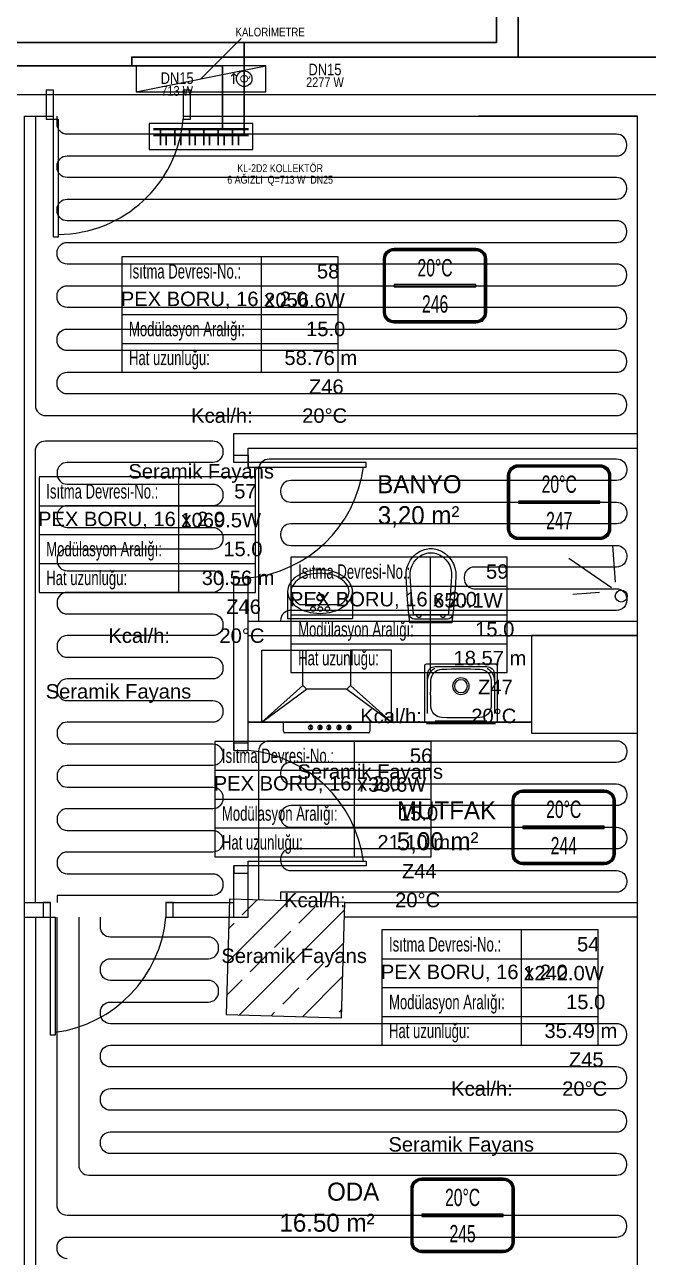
# Model space of a CAD drawing. Header units: centimetres. Extents: x 247996 to 315152, y -468471 to -440326.
# Drawn here: x 287902 to 288334, y -445037 to -444183 of the extents above; entities that cross this region are included whole.
import ezdxf
from ezdxf.enums import TextEntityAlignment as Align

# ---------------------------------------------------------------- set-up
doc = ezdxf.new("R2010")
doc.units = ezdxf.units.CM
doc.linetypes.add('ISITMA DONUS HATTI', pattern=[1.66, 1.57, -0.02, -0.07])
for name, color, linetype in [('SCOTT-MKDU0', 50, 'CONTINUOUS'), ('SCOTT-MTY-ISIKAYBIMAHAL', 2, 'CONTINUOUS'), ('SCOTT-MTY-KALORIMETRE', 6, 'Continuous'), ('SCOTT-MTY-KOLLETÖR', 7, 'CONTINUOUS'), ('SCOTT-MTY-PEX-BORU', 1, 'CONTINUOUS'), ('SCOTT-MTY-RADYATÖR', 2, 'CONTINUOUS'), ('SCOTT-MTY-SAYAC', 3, 'Continuous'), ('SCOTT-MTY-VANA', 1, 'Continuous')]:
    doc.layers.add(name, color=color, linetype=linetype)
for name, color, linetype, lineweight in [('SCOTT-MTY-ISITMA-CAP', 41, 'CONTINUOUS', 30), ('SCOTT-MTY-ISITMA-DONUS-BORU', 30, 'ISITMA DONUS HATTI', 30), ('SCOTT-MTY-ISITMA-GIDIS-BORU', 10, 'CONTINUOUS', 30)]:
    doc.layers.add(name, color=color, linetype=linetype, lineweight=lineweight)
doc.styles.add('MtXpl_Comic_Sans_MS', font='comic.ttf')
doc.styles.add('MTYCAPLT', font='arial.ttf')
doc.styles.add('ROTAS', font='arial.ttf')

# ---------------------------------------------------------------- blocks, each defined once
blk = doc.blocks.new('T-DOLAP')
blk.add_line((-45, -9), (45, 9))
blk.add_lwpolyline([(-45, -9), (45, -9), (45, 9), (-45, 9)], close=True)
blk = doc.blocks.new('T-KALORIMETRE')
for p, q in [((-10, 0), (-6, 0)), ((6, 0), (10, 0))]:
    blk.add_line(p, q)
blk.add_lwpolyline([(-4, 8), (4, 8), (2, 10), (4, 8), (2, 6)])
blk.add_circle((0, 0), 6)
at = {"style": 'ROTAS'}
blk.add_text('Q', height=6, dxfattribs=at).set_placement((0, 0), align=Align.MIDDLE_CENTER)
blk = doc.blocks.new('MTY-RADYATOR MAHAL0')
at = {"layer": 'SCOTT-MTY-ISIKAYBIMAHAL', "color": 2}
for points in [[(-35.71, 18.44), (-35.71, -18.44, 0.414214), (-28.21, -25.94), (28.21, -25.94, 0.414214), (35.71, -18.44), (35.71, 18.44, 0.414214), (28.21, 25.94), (-28.21, 25.94, 0.414214)], [(-34.21, 18.44), (-34.21, -18.44, 0.414214), (-28.21, -24.44), (28.21, -24.44, 0.414214), (34.21, -18.44), (34.21, 18.44, 0.414214), (28.21, 24.44), (-28.21, 24.44, 0.414214)]]:
    blk.add_lwpolyline(points, format="xyb", close=True, dxfattribs=at)
at = {"layer": 'SCOTT-MTY-ISIKAYBIMAHAL', "color": 4}
for points in [[(-35.21, 18.44), (-35.21, -18.44, 0.414214), (-28.21, -25.44), (28.21, -25.44, 0.414214), (35.21, -18.44), (35.21, 18.44, 0.414214), (28.21, 25.44), (-28.21, 25.44, 0.414214)], [(-34.71, 18.44), (-34.71, -18.44, 0.414214), (-28.21, -24.94), (28.21, -24.94, 0.414214), (34.71, -18.44), (34.71, 18.44, 0.414214), (28.21, 24.94), (-28.21, 24.94, 0.414214)]]:
    blk.add_lwpolyline(points, format="xyb", close=True, dxfattribs=at)
at = {"layer": 'SCOTT-MTY-ISIKAYBIMAHAL', "color": 2}
blk.add_lwpolyline([(-28.21, 0.75), (28.21, 0.75), (28.21, -0.75), (-28.21, -0.75)], close=True, dxfattribs=at)
at = {"layer": 'SCOTT-MTY-ISIKAYBIMAHAL', "color": 1, "style": 'MTYCAPLT', "width": 0.65}
for tag, p in [('MAHAL_001', (-14.86, 29.85)), ('NO_001', (-8.34, 6.72))]:
    blk.add_attdef(tag, p, '', height=12, rotation=359.99998, dxfattribs=at)
at = {"layer": 'SCOTT-MTY-ISIKAYBIMAHAL', "color": 4, "style": 'MTYCAPLT', "width": 0.65}
for tag, p in [('DERECE_001', (-22.83, -18.47)), ('ISIKAYBI_001', (-22.73, -41.1))]:
    blk.add_attdef(tag, p, '', height=12, rotation=359.99998, dxfattribs=at)
blk.add_attdef('ALAN', text='', height=12, rotation=359.99998, dxfattribs=at).set_placement((0, -50), align=Align.MIDDLE_CENTER)
blk = doc.blocks.new('MTY-ETIKET')
at = {"layer": 'SCOTT-MTY-RADYATÖR'}
for p, q in [((2.687, 0), (2.687, 8)), ((-7, 6), (8, 6)), ((-7, 4), (8, 4)), ((-7, 2), (8, 2))]:
    blk.add_line(p, q, dxfattribs=at)
blk.add_lwpolyline([(8, 0), (8, 8), (-7, 8), (-7, 0)], close=True, dxfattribs=at)
at = {"layer": 'SCOTT-MTY-RADYATÖR', "style": 'MTYCAPLT', "width": 0.65}
for s, p in [('Isıtma Devresi-No.:', (-6.5, 7)), ('Modülasyon Aralığı:', (-6.5, 3)), ('Hat uzunluğu:', (-6.5, 1))]:
    blk.add_text(s, height=1, rotation=359.99998, dxfattribs=at).set_placement(p, align=Align.MIDDLE_LEFT)
for tag, p in [('NO1_001', (5.8, 6.5)), ('AR_001', (6.25, 2.5)), ('UZ_001', (6.312, 0.509))]:
    blk.add_attdef(tag, p, '', height=1, rotation=359.99998, dxfattribs=at)
at = {"layer": 'SCOTT-MTY-RADYATÖR', "color": 2, "style": 'MTYCAPLT', "width": 0.65}
for tag, p in [('BORU_001', (-7.069, 4.59)), ('YER_001', (2.898, 4.5))]:
    blk.add_attdef(tag, p, '', height=1, dxfattribs=at)

msp = doc.modelspace()

# ---------------------------------------------------------------- linework, layer by layer
at = {"layer": 'SCOTT-MKDU0', "color": 8, "ltscale": 0.03}
for p, q in [((287477.68, -444230.95), (288601.75, -444230.95)), ((287596.06, -444230.95), (287921.75, -444230.95)), ((288011.75, -444230.95), (288601.75, -444230.95)), ((287901.75, -445226.15), (287901.75, -444245.95)), ((287901.75, -444245.95), (287921.75, -444245.95)), ((287901.75, -445226.15), (287901.75, -444245.95)), ((287901.75, -445226.15), (287901.75, -444245.95)), ((288011.75, -444245.95), (288326.75, -444245.95)), ((288326.75, -444245.95), (288216.75, -444245.95)), ((288326.75, -445186.67), (288326.75, -444245.95)), ((288326.75, -444465.95), (288326.75, -444245.95)), ((288326.75, -444355.95), (288326.75, -444245.95)), ((288326.75, -445186.67), (288326.75, -444245.95)), ((288046.75, -444465.95), (288326.75, -444465.95)), ((288046.75, -444485.95), (288046.75, -444465.95)), ((288056.75, -444489.26), (288056.75, -444475.95)), ((288056.75, -444489.26), (288056.75, -444475.95)), ((288056.75, -444475.95), (288326.75, -444475.95)), ((288311.57, -444568.87), (288309.62, -444543.5)), ((288308.79, -444572.76), (288279.21, -444552.56)), ((288046.75, -444685.49), (288046.75, -444565.95)), ((288056.75, -444685.49), (288056.75, -444565.95)), ((288056.75, -444585.95), (288056.75, -444565.95)), ((288084.07, -444575.41), (288084.07, -444594.06)), ((288129.1, -444575.41), (288129.1, -444594.06)), ((288300.37, -444576.01), (288281.99, -444577.43)), ((288092.54, -444584.43), (288120.64, -444584.43)), ((288056.75, -444595.95), (288326.75, -444595.95)), ((288084.07, -444594.06), (288129.1, -444594.06)), ((288056.75, -444605.95), (288326.75, -444605.95)), ((288326.75, -444605.95), (288253.13, -444605.95)), ((288253.13, -444605.95), (288253.13, -444673.64)), ((288326.75, -444673.64), (288326.75, -444605.95)), ((288066.25, -444615.96), (288094.75, -444615.96)), ((288066.25, -444665.96), (288066.25, -444615.96)), ((288156.25, -444615.96), (288127.75, -444615.96)), ((288156.25, -444665.96), (288156.25, -444615.96)), ((288179.3, -444665.97), (288179.3, -444626.55)), ((288180.3, -444625.55), (288228.3, -444625.55)), ((288186.45, -444627.4), (288222.15, -444627.4)), ((288229.3, -444626.55), (288229.3, -444665.97)), ((288181.15, -444659.82), (288181.15, -444632.7)), ((288227.45, -444632.7), (288227.45, -444659.82)), ((288094.75, -444640.46), (288066.25, -444665.96)), ((288066.25, -444665.96), (288097.25, -444642.96)), ((288125.25, -444642.96), (288156.25, -444665.96)), ((288156.25, -444665.96), (288127.75, -444640.46)), ((288056.75, -444665.95), (288253.13, -444665.95)), ((288253.13, -444665.95), (288056.75, -444665.95)), ((288253.13, -444665.95), (288056.75, -444665.95)), ((288156.25, -444665.96), (288066.25, -444665.96)), ((288081.23, -444672.26), (288081.23, -444665.96)), ((288099.69, -444668.01), (288099.69, -444670.59)), ((288099.69, -444668.01), (288100.31, -444668.01)), ((288099.69, -444670.59), (288099.69, -444671.1)), ((288100.31, -444671.1), (288099.69, -444671.1)), ((288100.31, -444668.01), (288100.31, -444670.59)), ((288100.31, -444670.59), (288100.31, -444671.1)), ((288106.27, -444668.01), (288106.27, -444670.59)), ((288106.27, -444668.01), (288106.89, -444668.01)), ((288106.27, -444670.59), (288106.27, -444671.1)), ((288106.89, -444671.1), (288106.27, -444671.1)), ((288106.89, -444668.01), (288106.89, -444670.59)), ((288106.89, -444670.59), (288106.89, -444671.1)), ((288112.43, -444668.01), (288112.43, -444670.59)), ((288112.43, -444668.01), (288113.04, -444668.01)), ((288112.43, -444670.59), (288112.43, -444671.1)), ((288112.43, -444671.1), (288113.04, -444671.1)), ((288113.04, -444668.01), (288113.04, -444670.59)), ((288113.04, -444670.59), (288113.04, -444671.1)), ((288119.42, -444668.01), (288119.42, -444670.59)), ((288119.42, -444668.01), (288120.04, -444668.01)), ((288119.42, -444670.59), (288119.42, -444671.09)), ((288119.42, -444671.1), (288120.04, -444671.1)), ((288120.04, -444668.01), (288120.04, -444670.59)), ((288120.04, -444670.59), (288120.04, -444671.1)), ((288126.41, -444668.01), (288126.41, -444670.59)), ((288126.41, -444668.01), (288127.03, -444668.01)), ((288126.41, -444670.59), (288126.41, -444671.09)), ((288126.41, -444671.1), (288127.03, -444671.1)), ((288127.03, -444668.01), (288127.03, -444670.59)), ((288127.03, -444670.59), (288127.03, -444671.1)), ((288141.23, -444665.96), (288141.23, -444672.26)), ((288228.3, -444666.97), (288180.3, -444666.97)), ((288222.15, -444665.12), (288186.45, -444665.12)), ((288140.23, -444673.26), (288082.23, -444673.26)), ((288253.13, -444673.64), (288326.75, -444673.64)), ((288046.75, -444800.95), (288046.75, -444765.49)), ((288056.75, -444800.95), (288056.75, -444762.17)), ((287901.75, -444790.95), (287919.71, -444790.95)), ((287999.71, -444790.95), (288046.75, -444790.95)), ((288043.73, -444788.53), (288041.44, -444868.5)), ((288042.48, -444832.16), (288084.92, -444789.71)), ((288123.69, -444790.83), (288043.73, -444788.53)), ((288052.63, -444799.56), (288063.1, -444789.09)), ((288121.4, -444870.79), (288123.69, -444790.83)), ((288123.69, -444790.83), (288326.75, -444790.83)), ((287901.75, -444800.95), (287923.03, -444800.95)), ((287999.71, -444800.95), (288056.75, -444800.95)), ((288050.77, -444868.77), (288123.55, -444795.99)), ((288091.91, -444805.17), (288103.14, -444793.95)), ((288123.69, -444800.83), (288326.75, -444800.83)), ((288043.14, -444809.05), (288047.01, -444805.17)), ((288075.08, -444822.01), (288086.3, -444810.79)), ((288114.36, -444827.62), (288122.88, -444819.11)), ((288058.24, -444838.85), (288069.46, -444827.62)), ((288097.53, -444844.46), (288108.75, -444833.24)), ((288094.42, -444870.02), (288122.22, -444842.22)), ((288041.81, -444855.27), (288052.63, -444844.46)), ((288080.69, -444861.3), (288091.91, -444850.08)), ((288041.44, -444868.5), (288121.4, -444870.79)), ((288072.6, -444869.39), (288075.08, -444866.91)), ((288119.98, -444866.91), (288121.56, -444865.33))]:
    msp.add_line(p, q, dxfattribs=at)
for points in [[(287921.75, -444227.95), (287916.75, -444227.95), (287916.75, -444247.95), (287921.75, -444247.95), (287921.75, -444227.95)], [(287921.75, -444227.95), (287916.75, -444227.95), (287916.75, -444247.95), (287921.75, -444247.95), (287921.75, -444227.95)], [(287921.75, -444227.95), (287916.75, -444227.95), (287916.75, -444247.95), (287921.75, -444247.95), (287921.75, -444227.95)], [(288016.75, -444227.95), (288011.75, -444227.95), (288011.75, -444247.95), (288016.75, -444247.95), (288016.75, -444227.95)], [(288016.75, -444227.95), (288011.75, -444227.95), (288011.75, -444247.95), (288016.75, -444247.95), (288016.75, -444227.95)], [(288016.75, -444227.95), (288011.75, -444227.95), (288011.75, -444247.95), (288016.75, -444247.95), (288016.75, -444227.95)], [(288046.75, -444485.95), (288046.75, -444480.95), (288056.75, -444480.95), (288056.75, -444485.95), (288046.75, -444485.95)], [(288046.75, -444570.95), (288046.75, -444565.95), (288056.75, -444565.95), (288056.75, -444570.95), (288046.75, -444570.95)], [(288046.75, -444680.49), (288046.75, -444685.49), (288056.75, -444685.49), (288056.75, -444680.49), (288046.75, -444680.49)], [(288046.75, -444765.49), (288046.75, -444770.49), (288056.75, -444770.49), (288056.75, -444765.49), (288046.75, -444765.49)], [(287919.71, -444790.95), (287914.71, -444790.95), (287914.71, -444800.95), (287919.71, -444800.95), (287919.71, -444790.95)], [(288004.71, -444790.95), (287999.71, -444790.95), (287999.71, -444800.95), (288004.71, -444800.95), (288004.71, -444790.95)]]:
    msp.add_lwpolyline(points, dxfattribs=at)
for points in [[(287921.75, -444247.95), (287925.07, -444247.95), (287925.07, -444329.82), (287921.75, -444329.82)], [(287921.75, -444247.95), (287925.07, -444247.95), (287925.07, -444329.82), (287921.75, -444329.82)], [(287921.75, -444247.95), (287925.07, -444247.95), (287925.07, -444329.82), (287921.75, -444329.82)], [(288056.75, -444485.95), (288056.75, -444489.26), (288138.62, -444489.26), (288138.62, -444485.95)], [(288056.75, -444765.49), (288056.75, -444762.17), (288138.62, -444762.17), (288138.62, -444765.49)], [(287919.71, -444800.95), (287923.03, -444800.95), (287923.03, -444882.82), (287919.71, -444882.82)]]:
    msp.add_lwpolyline(points, close=True, dxfattribs=at)
for points in [[(288168.87, -444596.99, -0.01664), (288166.26, -444565.15, -0.351622), (288179.04, -444546.24, -0.068714), (288183.46, -444545.63, -0.068714), (288187.88, -444546.24, -0.351622), (288200.67, -444565.15, -0.01664), (288198.05, -444596.99)], [(288171.44, -444591.42, -0.016866), (288169.13, -444564.96, -0.351778), (288179.86, -444549, -0.068022), (288183.46, -444548.51, -0.068022), (288187.07, -444549, -0.351778), (288197.79, -444564.96, -0.016866), (288195.48, -444591.42)]]:
    msp.add_lwpolyline(points, format="xyb", close=True, dxfattribs=at)
msp.add_lwpolyline([(288198.33, -444591.54, -0.389191), (288194.99, -444594.61), (288183.46, -444594.61), (288171.94, -444594.61, -0.389191), (288168.59, -444591.54, -0.389191)], format="xyb", dxfattribs=at)
for centre, radius in [((288106.83, -444579.52), 2.52), ((288106.83, -444579.52), 2.12), ((288315.48, -444578.52, 51), 4.14), ((288101.74, -444587.46), 1.56), ((288106.78, -444587.46), 1.56), ((288111.7, -444587.46), 1.56)]:
    msp.add_circle(centre, radius, dxfattribs=at)
for centre, radius, start, end in [((287924.5, -444240.29), 87.59, 270.36866, 354.98091), ((287924.5, -444240.29), 87.59, 270.36866, 354.98091), ((287924.5, -444240.29), 87.59, 270.36866, 354.98091), ((288048.52, -444477.38), 88.95, 275.30809, 352.32526), ((288104.07, -444584.74), 24.08, 105.51757, 123.83466), ((288106.59, -444593.79), 33.47, 90, 105.51757), ((288106.59, -444593.79), 33.47, 74.48243, 90), ((288109.1, -444584.74), 24.08, 56.16534, 74.48243), ((288094.4, -444575.41), 10.33, 148.28659, 180), ((288100.24, -444579.02), 17.19, 123.83466, 148.28659), ((288100.24, -444579.02), 14.8, 123.83466, 148.28659), ((288104.07, -444584.74), 21.68, 105.51757, 123.83466), ((288106.59, -444593.79), 31.07, 90, 105.51757), ((288106.59, -444593.79), 31.07, 74.48243, 90), ((288109.1, -444584.74), 21.68, 56.16534, 74.48243), ((288112.93, -444579.02), 14.8, 31.71341, 56.16534), ((288112.93, -444579.02), 17.19, 31.71341, 56.16534), ((288118.77, -444575.41), 10.33, 0, 31.71341), ((288094.4, -444575.41), 10.33, 180, 211.71341), ((288094.4, -444575.41), 7.93, 148.28659, 180), ((288094.4, -444575.41), 7.93, 180, 211.71341), ((288118.77, -444575.41), 7.93, 0, 31.71341), ((288118.77, -444575.41), 7.93, 328.28659, 0), ((288118.77, -444575.41), 10.33, 328.28659, 0), ((288100.24, -444571.8), 17.19, 211.71341, 236.16534), ((288100.24, -444571.8), 14.8, 211.71341, 238.62326), ((288104.07, -444566.08), 24.08, 236.16534, 254.48243), ((288109.1, -444566.08), 24.08, 285.51757, 303.83466), ((288112.93, -444571.8), 14.8, 301.37674, 328.28659), ((288112.93, -444571.8), 17.19, 303.83466, 328.28659), ((288106.59, -444557.03), 33.47, 254.48243, 270), ((288106.59, -444557.03), 33.47, 270, 285.51757), ((288175.16, -444591.42), 1.78, 180, 0), ((288191.77, -444591.42), 1.78, 180, 0), ((288082.23, -444672.26), 1, 180, 270), ((288099.97, -444669.57), 1.54, 100.57538, 259.46205), ((288099.97, -444669.57), 1.54, 282.6235, 77.37669), ((288106.56, -444669.57), 1.54, 100.57538, 259.46205), ((288106.56, -444669.57), 1.54, 282.6235, 77.37669), ((288112.71, -444669.57), 1.54, 100.57538, 259.46205), ((288112.71, -444669.57), 1.54, 282.6235, 77.37669), ((288119.7, -444669.57), 1.54, 100.57538, 259.46205), ((288119.7, -444669.57), 1.54, 282.6235, 77.37669), ((288126.7, -444669.57), 1.54, 100.57538, 259.46205), ((288126.7, -444669.57), 1.54, 282.6235, 77.37669), ((288140.23, -444672.26), 1, 270, 0), ((288048.52, -444774.05), 88.95, 7.67474, 84.69191), ((287911.15, -444792.72), 88.95, 277.67474, 354.69191)]:
    msp.add_arc(centre, radius, start, end, dxfattribs=at)
at = {"layer": 'SCOTT-MKDU0', "color": 8, "ltscale": 0.03, "extrusion": (0, 0, -1)}
for centre, major_axis, start_param, end_param in [((288180.3, -444626.55), (0.707, 0.707), 3.926991, 5.497787), ((288186.45, -444632.7), (-3.75, 3.75), 5.497787, 7.068583), ((288191.3, -444637.22), (-7.14, 7.14), 5.524757, 6.541187), ((288191.42, -444637.23), (-5.66, 5.66), 5.524757, 7.028844), ((288204.3, -444961.22), (332.25, 0), 4.67265, 4.752129), ((288217.18, -444637.23), (-5.66, 5.66), 0.825137, 2.329224), ((288222.15, -444632.7), (3.75, 3.75), -0.785398, 0.785398), ((288217.31, -444637.22), (7.14, 7.14), -0.258001, 0.758428), ((288228.3, -444626.55), (0.707, 0.707), -0.785398, 0.785398), ((288515.55, -444645.97), (-234.94, 234.94), 5.470817, 5.524757), ((288204.3, -444640.97), (-4.07, 4.07), 3.926991, 10.210176), ((288204.3, -444640.97), (-3.18, 3.18), 3.926991, 10.210176), ((287893.05, -444645.97), (234.94, 234.94), 0.758428, 0.812368), ((288191.42, -444654.72), (5.66, 5.66), 2.395934, 3.900021), ((288217.18, -444654.72), (5.66, 5.66), 0.812368, 2.316455), ((288204.3, -444330.72), (332.25, 0), 1.531058, 1.610536)]:
    msp.add_ellipse(centre, major_axis=major_axis, ratio=1, start_param=start_param, end_param=end_param, dxfattribs=at)
at = {"layer": 'SCOTT-MKDU0', "color": 8, "ltscale": 0.03, "invisible_edges": 1}
for points in [[(288127.75, -444640.46), (288094.75, -444640.46), (288094.75, -444615.96), (288127.75, -444615.96)], [(288094.75, -444640.46), (288127.75, -444640.46), (288125.25, -444642.96), (288097.25, -444642.96)]]:
    msp.add_3dface(points, dxfattribs=at)
at = {"layer": 'SCOTT-MTY-ISITMA-DONUS-BORU'}
for points in [[(288054, -444195), (288229, -444195), (288229, -444105)], [(287636, -444195), (288054, -444195)], [(288054, -444195), (288054, -444211)], [(288054, -444211), (288054, -444229)], [(288054, -444229), (288054, -444259)], [(288000, -444266), (288000, -444259)], [(288010, -444266), (288010, -444259)], [(288020, -444266), (288020, -444259)], [(288030, -444266), (288030, -444259)], [(288040, -444266), (288040, -444259)], [(288050, -444266), (288050, -444259)]]:
    msp.add_lwpolyline(points, dxfattribs=at)
at = {"layer": 'SCOTT-MTY-ISITMA-DONUS-BORU', "const_width": 1.6}
msp.add_lwpolyline([(287991, -444259), (288057, -444259)], dxfattribs=at)
at = {"layer": 'SCOTT-MTY-ISITMA-GIDIS-BORU'}
for points in [[(288244, -444205), (288244, -444100)], [(287651, -444211), (287976, -444211)], [(287976, -444211), (287976, -444205), (288244, -444205)], [(287976, -444211), (288039, -444211)], [(288039, -444211), (288039, -444229)], [(288244, -444205), (288516, -444205)], [(288039, -444229), (288039, -444255)], [(287996, -444266), (287996, -444255)], [(288006, -444266), (288006, -444255)], [(288016, -444266), (288016, -444255)], [(288026, -444266), (288026, -444255)], [(288036, -444266), (288036, -444255)], [(288046, -444266), (288046, -444255)]]:
    msp.add_lwpolyline(points, dxfattribs=at)
at = {"layer": 'SCOTT-MTY-ISITMA-GIDIS-BORU', "const_width": 1.6}
msp.add_lwpolyline([(287991, -444255), (288057, -444255)], dxfattribs=at)
at = {"layer": 'SCOTT-MTY-KALORIMETRE'}
msp.add_line((288024, -444220), (288052, -444192), dxfattribs=at)
at = {"layer": 'SCOTT-MTY-KOLLETÖR'}
msp.add_lwpolyline([(287988, -444269), (288060, -444269), (288060, -444251), (287988, -444251)], close=True, dxfattribs=at)
at = {"layer": 'SCOTT-MTY-PEX-BORU'}
for points in [[(287909.25, -444245.95), (287909.25, -444446.45, 0.414214), (287916.25, -444453.45), (288312.25, -444453.45, 0.414214), (288319.25, -444446.45), (288319.25, -444445.45, 0.414214), (288312.25, -444438.45), (287931.25, -444438.45, -0.414214), (287924.25, -444431.45), (287924.25, -444430.45, -0.414214), (287931.25, -444423.45), (288312.25, -444423.45, 0.414214), (288319.25, -444416.45), (288319.25, -444415.45, 0.414214), (288312.25, -444408.45), (287931.25, -444408.45, -0.414214), (287924.25, -444401.45), (287924.25, -444400.45, -0.414214), (287931.25, -444393.45), (288312.25, -444393.45, 0.414214), (288319.25, -444386.45), (288319.25, -444385.45, 0.414214), (288312.25, -444378.45), (287931.25, -444378.45, -0.414214), (287924.25, -444371.45), (287924.25, -444370.45, -0.414214), (287931.25, -444363.45), (288312.25, -444363.45, 0.414214), (288319.25, -444356.45), (288319.25, -444355.45, 0.414214), (288312.25, -444348.45), (287931.25, -444348.45, -0.414214), (287924.25, -444341.45), (287924.25, -444340.45, -0.414214), (287931.25, -444333.45), (288312.25, -444333.45, 0.414214), (288319.25, -444326.45), (288319.25, -444325.45, 0.414214), (288312.25, -444318.45), (287931.25, -444318.45, -0.414214), (287924.25, -444311.45), (287924.25, -444310.45, -0.414214), (287931.25, -444303.45), (288312.25, -444303.45, 0.414214), (288319.25, -444296.45), (288319.25, -444295.45, 0.414214), (288312.25, -444288.45), (287931.25, -444288.45, -0.414214), (287924.25, -444281.45), (287924.25, -444280.45, -0.414214), (287931.25, -444273.45), (288312.25, -444273.45, 0.414214), (288319.25, -444266.45), (288319.25, -444265.45, 0.414214), (288312.25, -444258.45), (287931.25, -444258.45, -0.414214), (287924.25, -444251.45), (287924.25, -444245.95)], [(287909.25, -444790.95), (287909.25, -444477.95, -0.414214), (287916.25, -444470.95), (288032.25, -444470.95, -0.414214), (288039.25, -444477.95), (288039.25, -444478.95, -0.414214), (288032.25, -444485.95), (287931.25, -444485.95, 0.414214), (287924.25, -444492.95), (287924.25, -444493.95, 0.414214), (287931.25, -444500.95), (288032.25, -444500.95, -0.414214), (288039.25, -444507.95), (288039.25, -444508.95, -0.414214), (288032.25, -444515.95), (287931.25, -444515.95, 0.414214), (287924.25, -444522.95), (287924.25, -444523.95, 0.414214), (287931.25, -444530.95), (288032.25, -444530.95, -0.414214), (288039.25, -444537.95), (288039.25, -444538.95, -0.414214), (288032.25, -444545.95), (287931.25, -444545.95, 0.414214), (287924.25, -444552.95), (287924.25, -444553.95, 0.414214), (287931.25, -444560.95), (288032.25, -444560.95, -0.414214), (288039.25, -444567.95), (288039.25, -444568.95, -0.414214), (288032.25, -444575.95), (287931.25, -444575.95, 0.414214), (287924.25, -444582.95), (287924.25, -444583.95, 0.414214), (287931.25, -444590.95), (288032.25, -444590.95, -0.414214), (288039.25, -444597.95), (288039.25, -444598.95, -0.414214), (288032.25, -444605.95), (287931.25, -444605.95, 0.414214), (287924.25, -444612.95), (287924.25, -444613.95, 0.414214), (287931.25, -444620.95), (288032.25, -444620.95, -0.414214), (288039.25, -444627.95), (288039.25, -444628.95, -0.414214), (288032.25, -444635.95), (287931.25, -444635.95, 0.414214), (287924.25, -444642.95), (287924.25, -444643.95, 0.414214), (287931.25, -444650.95), (288032.25, -444650.95, -0.414214), (288039.25, -444657.95), (288039.25, -444658.95, -0.414214), (288032.25, -444665.95), (287931.25, -444665.95, 0.414214), (287924.25, -444672.95), (287924.25, -444673.95, 0.414214), (287931.25, -444680.95), (288032.25, -444680.95, -0.414214), (288039.25, -444687.95), (288039.25, -444688.95, -0.414214), (288032.25, -444695.95), (287931.25, -444695.95, 0.414214), (287924.25, -444702.95), (287924.25, -444703.95, 0.414214), (287931.25, -444710.95), (288032.25, -444710.95, -0.414214), (288039.25, -444717.95), (288039.25, -444718.95, -0.414214), (288032.25, -444725.95), (287931.25, -444725.95, 0.414214), (287924.25, -444732.95), (287924.25, -444733.95, 0.414214), (287931.25, -444740.95), (288032.25, -444740.95, -0.414214), (288039.25, -444747.95), (288039.25, -444748.95, -0.414214), (288032.25, -444755.95), (287931.25, -444755.95, 0.414214), (287924.25, -444762.95), (287924.25, -444763.95, 0.414214), (287931.25, -444770.95), (288032.25, -444770.95, -0.414214), (288039.25, -444777.95), (288039.25, -444778.95, -0.414214), (288032.25, -444785.95), (287924.25, -444785.95), (287924.25, -444790.95)], [(288064.25, -444595.95), (288064.25, -444490.45, -0.414214), (288071.25, -444483.45), (288312.25, -444483.45, -0.414214), (288319.25, -444490.45), (288319.25, -444491.45, -0.414214), (288312.25, -444498.45), (288086.25, -444498.45, 0.414214), (288079.25, -444505.45), (288079.25, -444506.45, 0.414214), (288086.25, -444513.45), (288312.25, -444513.45, -0.414214), (288319.25, -444520.45), (288319.25, -444521.45, -0.414214), (288312.25, -444528.45), (288086.25, -444528.45, 0.414214), (288079.25, -444535.45), (288079.25, -444536.45, 0.414214), (288086.25, -444543.45), (288312.25, -444543.45, -0.414214), (288319.25, -444550.45), (288319.25, -444551.45, -0.414214), (288312.25, -444558.45), (288213.55, -444558.45, 0.414214), (288206.55, -444565.45), (288206.55, -444566.45, 0.414214), (288213.55, -444573.45), (288312.25, -444573.45, -0.414214), (288319.25, -444580.45), (288319.25, -444581.45, -0.414214), (288312.25, -444588.45), (288086.25, -444588.45, 0.414214), (288079.25, -444595.45), (288079.25, -444595.95)], [(288064.25, -444788.91), (288064.25, -444685.77, -0.414214), (288071.25, -444678.77), (288312.25, -444678.77, -0.414214), (288319.25, -444685.77), (288319.25, -444686.77, -0.414214), (288312.25, -444693.77), (288086.25, -444693.77, 0.414214), (288079.25, -444700.77), (288079.25, -444701.77, 0.414214), (288086.25, -444708.77), (288312.25, -444708.77, -0.414214), (288319.25, -444715.77), (288319.25, -444716.77, -0.414214), (288312.25, -444723.77), (288086.25, -444723.77, 0.414214), (288079.25, -444730.77), (288079.25, -444731.77, 0.414214), (288086.25, -444738.77), (288312.25, -444738.77, -0.414214), (288319.25, -444745.77), (288319.25, -444746.77, -0.414214), (288312.25, -444753.77), (288086.25, -444753.77, 0.414214), (288079.25, -444760.77), (288079.25, -444761.77, 0.414214), (288086.25, -444768.77), (288312.25, -444768.77, -0.414214), (288319.25, -444775.77), (288319.25, -444776.77, -0.414214), (288312.25, -444783.77), (288079.25, -444783.77), (288079.25, -444788.91)], [(287909.25, -444800.95), (287909.25, -445165.74, 0.414214)], [(287931.25, -445037.74, -0.414214), (287924.25, -445030.74), (287924.25, -445029.74, -0.414214), (287931.25, -445022.74), (288312.25, -445022.74, 0.414214), (288319.25, -445015.74), (288319.25, -445014.74, 0.414214), (288312.25, -445007.74), (287931.25, -445007.74, -0.414214), (287924.25, -445000.74), (287924.25, -444800.95)], [(287939.25, -444800.95), (287939.25, -444972.88, 0.414214), (287946.25, -444979.88), (288312.25, -444979.88, 0.414214), (288319.25, -444972.88), (288319.25, -444971.88, 0.414214), (288312.25, -444964.88), (287961.25, -444964.88, -0.414214), (287954.25, -444957.88), (287954.25, -444956.88, -0.414214), (287961.25, -444949.88), (288312.25, -444949.88, 0.414214), (288319.25, -444942.88), (288319.25, -444941.88, 0.414214), (288312.25, -444934.88), (287961.25, -444934.88, -0.414214), (287954.25, -444927.88), (287954.25, -444926.88, -0.414214), (287961.25, -444919.88), (288312.25, -444919.88, 0.414214), (288319.25, -444912.88), (288319.25, -444911.88, 0.414214), (288312.25, -444904.88), (287961.25, -444904.88, -0.414214), (287954.25, -444897.88), (287954.25, -444896.88, -0.414214), (287961.25, -444889.88), (288312.25, -444889.88, 0.414214), (288319.25, -444882.88), (288319.25, -444881.88, 0.414214), (288312.25, -444874.88), (287961.25, -444874.88, -0.414214), (287954.25, -444867.88), (287954.25, -444866.88, -0.414214), (287961.25, -444859.88), (288029.22, -444859.88, 0.414214), (288036.22, -444852.88), (288036.22, -444851.88, 0.414214), (288029.22, -444844.88), (287961.25, -444844.88, -0.414214), (287954.25, -444837.88), (287954.25, -444836.88, -0.414214), (287961.25, -444829.88), (288029.22, -444829.88, 0.414214), (288036.22, -444822.88), (288036.22, -444821.88, 0.414214), (288029.22, -444814.88), (287961.25, -444814.88, -0.414214), (287954.25, -444807.88), (287954.25, -444800.95)]]:
    msp.add_lwpolyline(points, format="xyb", dxfattribs=at)

# ---------------------------------------------------------------- block references
at = {"layer": 'SCOTT-MTY-KALORIMETRE', "xscale": 0.9, "yscale": 0.9, "rotation": 90}
msp.add_blockref('T-KALORIMETRE', (288054, -444220), dxfattribs=at)
at = {"layer": 'SCOTT-MTY-SAYAC'}
msp.add_blockref('T-DOLAP', (288024, -444220), dxfattribs=at)
at = {"layer": 'SCOTT-MTY-VANA'}
ref = msp.add_blockref('MTY-RADYATOR MAHAL0', (288186.3, -444363.45), dxfattribs=dict(at, xscale=-1, rotation=180))
ref.add_attrib('DERECE_001', '20%%DC', (288174.18, -444356.98), dxfattribs={"layer": 'SCOTT-MTY-ISIKAYBIMAHAL', "color": 4, "height": 12, "rotation": 0.00002, "style": 'MTYCAPLT', "width": 0.65})
ref.add_attrib('NO_001', '246', (288177.3, -444382.09), dxfattribs={"layer": 'SCOTT-MTY-ISIKAYBIMAHAL', "color": 1, "height": 12, "rotation": 0.00002, "style": 'MTYCAPLT', "width": 0.65})
ref = msp.add_blockref('MTY-ETIKET', (288039.12, -444423.45), dxfattribs=dict(at, xscale=10, yscale=10))
ref.add_attrib('UZ_001', '58.76 m', (288081.89, -444418.39), dxfattribs={"layer": 'SCOTT-MTY-RADYATÖR', "height": 10, "rotation": 359.99998, "style": 'MTYCAPLT'})
ref.add_attrib('AR_001', '15.0', (288096.88, -444398.39), dxfattribs={"layer": 'SCOTT-MTY-RADYATÖR', "height": 10, "rotation": 359.99998, "style": 'MTYCAPLT'})
ref.add_attrib('NO1_001', '58', (288104.42, -444358.39), dxfattribs={"layer": 'SCOTT-MTY-RADYATÖR', "height": 10, "rotation": 359.99998, "style": 'MTYCAPLT'})
ref.add_attrib('BORU_001', 'PEX BORU, 16 x 2.0', (287968.43, -444377.55), dxfattribs={"layer": 'SCOTT-MTY-RADYATÖR', "height": 10, "style": 'MTYCAPLT'})
ref.add_attrib('NO_001', 'Z46', (288098.89, -444438.39), dxfattribs={"layer": 'SCOTT-MTY-RADYATÖR', "height": 10, "style": 'MTYCAPLT'})
ref.add_attrib('DERECE_001', '20%%DC', (288094.19, -444458.45), dxfattribs={"layer": 'SCOTT-MTY-RADYATÖR', "height": 10, "style": 'MTYCAPLT'})
ref.add_attrib('KCAL/H:_001', 'Kcal/h:', (288017.19, -444458.45), dxfattribs={"layer": 'SCOTT-MTY-RADYATÖR', "height": 10, "style": 'MTYCAPLT'})
ref.add_attrib('MALZEMECINSI_001', 'Seramik Fayans', (287973.71, -444497.07), dxfattribs={"layer": 'SCOTT-MTY-RADYATÖR', "height": 10, "style": 'MTYCAPLT'})
ref.add_attrib('YER_001', '2056.6W', (288067.86, -444378.39), dxfattribs={"layer": 'SCOTT-MTY-RADYATÖR', "height": 10, "style": 'MTYCAPLT'})
ref = msp.add_blockref('MTY-RADYATOR MAHAL0', (288272.37, -444513.45), dxfattribs=dict(at, xscale=-1, rotation=180))
ref.add_attrib('DERECE_001', '20%%DC', (288260.26, -444506.98), dxfattribs={"layer": 'SCOTT-MTY-ISIKAYBIMAHAL', "color": 4, "height": 12, "rotation": 0.00002, "style": 'MTYCAPLT', "width": 0.65})
ref.add_attrib('NO_001', '247', (288263.37, -444532.2), dxfattribs={"layer": 'SCOTT-MTY-ISIKAYBIMAHAL', "color": 1, "height": 12, "rotation": 0.00002, "style": 'MTYCAPLT', "width": 0.65})
ref = msp.add_blockref('MTY-ETIKET', (287981.75, -444575.95), dxfattribs=dict(at, xscale=10, yscale=10))
ref.add_attrib('UZ_001', '30.56 m', (288024.53, -444570.88), dxfattribs={"layer": 'SCOTT-MTY-RADYATÖR', "height": 10, "rotation": 359.99998, "style": 'MTYCAPLT'})
ref.add_attrib('AR_001', '15.0', (288039.51, -444550.89), dxfattribs={"layer": 'SCOTT-MTY-RADYATÖR', "height": 10, "rotation": 359.99998, "style": 'MTYCAPLT'})
ref.add_attrib('NO1_001', '57', (288047.07, -444510.86), dxfattribs={"layer": 'SCOTT-MTY-RADYATÖR', "height": 10, "rotation": 359.99998, "style": 'MTYCAPLT'})
ref.add_attrib('BORU_001', 'PEX BORU, 16 x 2.0', (287911.06, -444530.05), dxfattribs={"layer": 'SCOTT-MTY-RADYATÖR', "height": 10, "style": 'MTYCAPLT'})
ref.add_attrib('NO_001', 'Z46', (288041.52, -444590.89), dxfattribs={"layer": 'SCOTT-MTY-RADYATÖR', "height": 10, "style": 'MTYCAPLT'})
ref.add_attrib('DERECE_001', '20%%DC', (288036.82, -444610.95), dxfattribs={"layer": 'SCOTT-MTY-RADYATÖR', "height": 10, "style": 'MTYCAPLT'})
ref.add_attrib('KCAL/H:_001', 'Kcal/h:', (287959.83, -444610.95), dxfattribs={"layer": 'SCOTT-MTY-RADYATÖR', "height": 10, "style": 'MTYCAPLT'})
ref.add_attrib('MALZEMECINSI_001', 'Seramik Fayans', (287916.35, -444649.57), dxfattribs={"layer": 'SCOTT-MTY-RADYATÖR', "height": 10, "style": 'MTYCAPLT'})
ref.add_attrib('YER_001', '1069.5W', (288009.77, -444530.89), dxfattribs={"layer": 'SCOTT-MTY-RADYATÖR', "height": 10, "style": 'MTYCAPLT'})
ref = msp.add_blockref('MTY-ETIKET', (288156.39, -444631.57), dxfattribs=dict(at, xscale=10, yscale=10))
ref.add_attrib('UZ_001', '18.57 m', (288199.16, -444626.51), dxfattribs={"layer": 'SCOTT-MTY-RADYATÖR', "height": 10, "rotation": 359.99998, "style": 'MTYCAPLT'})
ref.add_attrib('AR_001', '15.0', (288214.15, -444606.51), dxfattribs={"layer": 'SCOTT-MTY-RADYATÖR', "height": 10, "rotation": 359.99998, "style": 'MTYCAPLT'})
ref.add_attrib('NO1_001', '59', (288221.69, -444566.51), dxfattribs={"layer": 'SCOTT-MTY-RADYATÖR', "height": 10, "rotation": 359.99998, "style": 'MTYCAPLT'})
ref.add_attrib('BORU_001', 'PEX BORU, 16 x 2.0', (288085.7, -444585.67), dxfattribs={"layer": 'SCOTT-MTY-RADYATÖR', "height": 10, "style": 'MTYCAPLT'})
ref.add_attrib('NO_001', 'Z47', (288216.15, -444646.57), dxfattribs={"layer": 'SCOTT-MTY-RADYATÖR', "height": 10, "style": 'MTYCAPLT'})
ref.add_attrib('DERECE_001', '20%%DC', (288211.46, -444666.57), dxfattribs={"layer": 'SCOTT-MTY-RADYATÖR', "height": 10, "style": 'MTYCAPLT'})
ref.add_attrib('KCAL/H:_001', 'Kcal/h:', (288134.46, -444666.57), dxfattribs={"layer": 'SCOTT-MTY-RADYATÖR', "height": 10, "style": 'MTYCAPLT'})
ref.add_attrib('MALZEMECINSI_001', 'Seramik Fayans', (288090.98, -444705.19), dxfattribs={"layer": 'SCOTT-MTY-RADYATÖR', "height": 10, "style": 'MTYCAPLT'})
ref.add_attrib('YER_001', '650.1W', (288185.05, -444586.51), dxfattribs={"layer": 'SCOTT-MTY-RADYATÖR', "height": 10, "style": 'MTYCAPLT'})
ref = msp.add_blockref('MTY-ETIKET', (288103.57, -444759.21), dxfattribs=dict(at, xscale=10, yscale=10))
ref.add_attrib('UZ_001', '21.10 m', (288146.34, -444754.15), dxfattribs={"layer": 'SCOTT-MTY-RADYATÖR', "height": 10, "rotation": 359.99998, "style": 'MTYCAPLT'})
ref.add_attrib('AR_001', '15.0', (288161.33, -444734.15), dxfattribs={"layer": 'SCOTT-MTY-RADYATÖR', "height": 10, "rotation": 359.99998, "style": 'MTYCAPLT'})
ref.add_attrib('NO1_001', '56', (288168.88, -444694.15), dxfattribs={"layer": 'SCOTT-MTY-RADYATÖR', "height": 10, "rotation": 359.99998, "style": 'MTYCAPLT'})
ref.add_attrib('BORU_001', 'PEX BORU, 16 x 2.0', (288032.87, -444713.31), dxfattribs={"layer": 'SCOTT-MTY-RADYATÖR', "height": 10, "style": 'MTYCAPLT'})
ref.add_attrib('NO_001', 'Z44', (288163.36, -444774.21), dxfattribs={"layer": 'SCOTT-MTY-RADYATÖR', "height": 10, "style": 'MTYCAPLT'})
ref.add_attrib('DERECE_001', '20%%DC', (288158.64, -444794.21), dxfattribs={"layer": 'SCOTT-MTY-RADYATÖR', "height": 10, "style": 'MTYCAPLT'})
ref.add_attrib('KCAL/H:_001', 'Kcal/h:', (288081.64, -444794.21), dxfattribs={"layer": 'SCOTT-MTY-RADYATÖR', "height": 10, "style": 'MTYCAPLT'})
ref.add_attrib('MALZEMECINSI_001', 'Seramik Fayans', (288038.16, -444832.83), dxfattribs={"layer": 'SCOTT-MTY-RADYATÖR', "height": 10, "style": 'MTYCAPLT'})
ref.add_attrib('YER_001', '738.6W', (288132.14, -444714.14), dxfattribs={"layer": 'SCOTT-MTY-RADYATÖR', "height": 10, "style": 'MTYCAPLT'})
ref = msp.add_blockref('MTY-RADYATOR MAHAL0', (288275.51, -444738.77), dxfattribs=dict(at, xscale=-1, rotation=180))
ref.add_attrib('DERECE_001', '20%%DC', (288263.39, -444732.3), dxfattribs={"layer": 'SCOTT-MTY-ISIKAYBIMAHAL', "color": 4, "height": 12, "rotation": 0.00002, "style": 'MTYCAPLT', "width": 0.65})
ref.add_attrib('NO_001', '244', (288266.52, -444757.52), dxfattribs={"layer": 'SCOTT-MTY-ISIKAYBIMAHAL', "color": 1, "height": 12, "rotation": 0.00002, "style": 'MTYCAPLT', "width": 0.65})
ref = msp.add_blockref('MTY-ETIKET', (288219.43, -444889.88), dxfattribs=dict(at, xscale=10, yscale=10))
ref.add_attrib('UZ_001', '35.49 m', (288262.21, -444884.81), dxfattribs={"layer": 'SCOTT-MTY-RADYATÖR', "height": 10, "rotation": 359.99998, "style": 'MTYCAPLT'})
ref.add_attrib('AR_001', '15.0', (288277.19, -444864.82), dxfattribs={"layer": 'SCOTT-MTY-RADYATÖR', "height": 10, "rotation": 359.99998, "style": 'MTYCAPLT'})
ref.add_attrib('NO1_001', '54', (288284.77, -444824.79), dxfattribs={"layer": 'SCOTT-MTY-RADYATÖR', "height": 10, "rotation": 359.99998, "style": 'MTYCAPLT'})
ref.add_attrib('BORU_001', 'PEX BORU, 16 x 2.0', (288148.74, -444843.98), dxfattribs={"layer": 'SCOTT-MTY-RADYATÖR', "height": 10, "style": 'MTYCAPLT'})
ref.add_attrib('NO_001', 'Z45', (288279.15, -444904.79), dxfattribs={"layer": 'SCOTT-MTY-RADYATÖR', "height": 10, "style": 'MTYCAPLT'})
ref.add_attrib('DERECE_001', '20%%DC', (288274.5, -444924.88), dxfattribs={"layer": 'SCOTT-MTY-RADYATÖR', "height": 10, "style": 'MTYCAPLT'})
ref.add_attrib('KCAL/H:_001', 'Kcal/h:', (288197.51, -444924.88), dxfattribs={"layer": 'SCOTT-MTY-RADYATÖR', "height": 10, "style": 'MTYCAPLT'})
ref.add_attrib('MALZEMECINSI_001', 'Seramik Fayans', (288154.02, -444963.5), dxfattribs={"layer": 'SCOTT-MTY-RADYATÖR', "height": 10, "style": 'MTYCAPLT'})
ref.add_attrib('YER_001', '1242.0W', (288247.45, -444844.82), dxfattribs={"layer": 'SCOTT-MTY-RADYATÖR', "height": 10, "style": 'MTYCAPLT'})
ref = msp.add_blockref('MTY-RADYATOR MAHAL0', (288205.39, -445007.74), dxfattribs=dict(at, xscale=-1, rotation=180))
ref.add_attrib('DERECE_001', '20%%DC', (288193.27, -445001.27), dxfattribs={"layer": 'SCOTT-MTY-ISIKAYBIMAHAL', "color": 4, "height": 12, "rotation": 0.00002, "style": 'MTYCAPLT', "width": 0.65})
ref.add_attrib('NO_001', '245', (288196.35, -445026.38), dxfattribs={"layer": 'SCOTT-MTY-ISIKAYBIMAHAL', "color": 1, "height": 12, "rotation": 0.00002, "style": 'MTYCAPLT', "width": 0.65})

# ---------------------------------------------------------------- texts
at = {"layer": 'SCOTT-MKDU0', "color": 8, "ltscale": 0.03, "style": 'MtXpl_Comic_Sans_MS'}
for s, p in [('BANYO', (288146.22, -444507.25)), ('3,20 m²', (288146.6, -444528.73)), ('MUTFAK', (288159.95, -444733.2)), ('5,00 m²', (288159.83, -444754.69)), ('ODA', (288111.47, -444997.54)), ('16.50 m²', (288078.45, -445019.05))]:
    msp.add_text(s, height=12.5, dxfattribs=at).set_placement(p)
at = {"layer": 'SCOTT-MTY-ISITMA-CAP', "style": 'ROTAS', "width": 0.8}
for s, height, p in [('DN15', 8, (288110, -444213.6)), ('DN15', 8, (288007.5, -444219.6)), ('2277 W', 6.8, (288110, -444222.4)), ('713 W', 6.8, (288007.5, -444228.4))]:
    msp.add_text(s, height=height, dxfattribs=at).set_placement(p, align=Align.MIDDLE_CENTER)
at = {"layer": 'SCOTT-MTY-KALORIMETRE', "style": 'ROTAS', "width": 0.8}
msp.add_text('KALORİMETRE', height=6, dxfattribs=at).set_placement((288071.98, -444187.65), align=Align.MIDDLE_CENTER)
at = {"layer": 'SCOTT-MTY-KOLLETÖR', "style": 'ROTAS', "width": 0.8}
for s, p in [('KL-2D2 KOLLEKTÖR', (288078.92, -444281.99)), ('6 AĞIZLI  Q=713 W  DN25', (288078.92, -444289.96))]:
    msp.add_text(s, height=5.5, dxfattribs=at).set_placement(p, align=Align.MIDDLE_CENTER)

doc.saveas('drawing.dxf')
